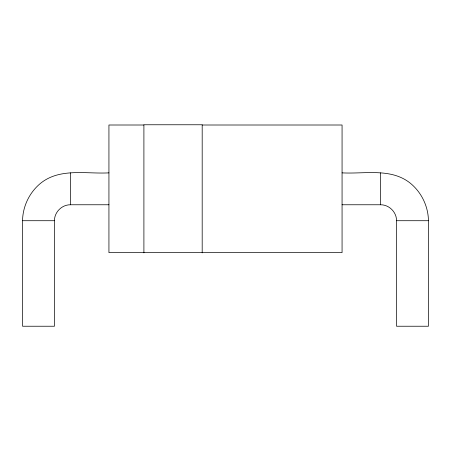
<?xml version="1.0" encoding="UTF-8"?>
<svg xmlns="http://www.w3.org/2000/svg" width="451" height="451" viewBox="0 0 451 451"><rect width="100%" height="100%" fill="white"/><g stroke="black" fill="none" stroke-linecap="round" stroke-linejoin="round"><path stroke-width="0.68" d="M108.933 204.765L70.407 204.765C61.872 204.664 54.351 212.184 54.453 220.714L54.453 326.236L22.55 326.236L22.55 220.714C22.77 206.31 29.445 192.453 40.567 183.303C59.893 167.676 86.231 174.131 108.933 172.863M143.903 125.006L108.933 125.006L108.933 252.616L342.067 252.616L342.067 125.006L202.189 125.006M342.067 172.863C364.769 174.131 391.107 167.676 410.433 183.303C421.555 192.453 428.23 206.31 428.45 220.714L428.45 326.236L396.547 326.236L396.547 220.714C396.649 212.184 389.128 204.664 380.599 204.765L342.067 204.765M22.55 220.714L54.453 220.714M396.547 220.714L428.45 220.714M380.599 172.863L380.599 204.765M202.189 252.864L202.189 124.764L143.903 124.764L143.903 252.864M70.407 172.863L70.407 204.765"/></g></svg>
